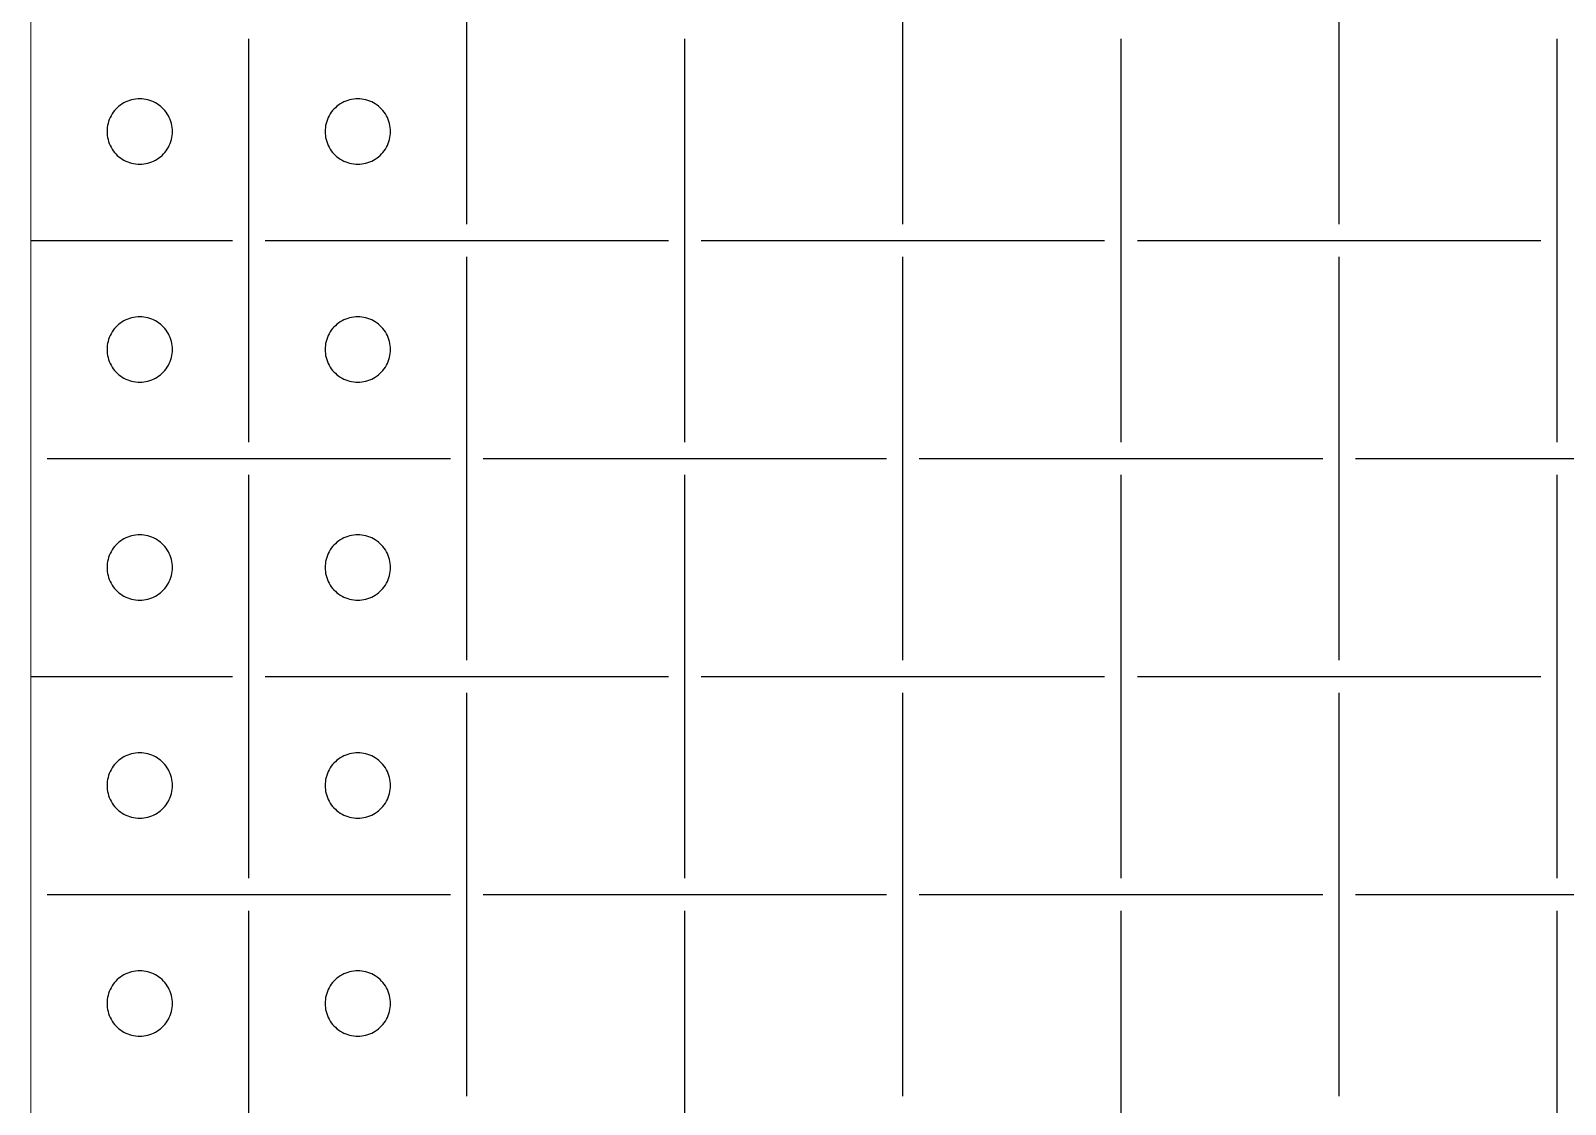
# Model space of a CAD drawing. Header units: metres. Extents: x 0 to 300, y -20 to 320.
# Drawn here: x 0 to 70.4, y 230.4 to 279.6 of the extents above; entities that cross this region are included whole.
import ezdxf

# ---------------------------------------------------------------- set-up
doc = ezdxf.new("R2010")
doc.units = ezdxf.units.M

msp = doc.modelspace()

# ---------------------------------------------------------------- linework, layer by layer
at = {"lineweight": 0}
msp.add_line((0, -20), (0, 320), dxfattribs=at)
for p, q in [((20, 270.75), (20, 289.25)), ((40, 270.75), (40, 289.25)), ((60, 270.75), (60, 289.25)), ((10, 260.75), (10, 279.25)), ((30, 260.75), (30, 279.25)), ((50, 260.75), (50, 279.25)), ((70, 260.75), (70, 279.25)), ((3.786, 275.882), (3.734, 275.804)), ((3.844, 275.956), (3.786, 275.882)), ((3.907, 276.027), (3.844, 275.956)), ((3.973, 276.093), (3.907, 276.027)), ((4.044, 276.156), (3.973, 276.093)), ((4.118, 276.214), (4.044, 276.156)), ((4.196, 276.266), (4.118, 276.214)), ((4.277, 276.314), (4.196, 276.266)), ((4.361, 276.357), (4.277, 276.314)), ((4.448, 276.395), (4.361, 276.357)), ((4.536, 276.427), (4.448, 276.395)), ((4.627, 276.453), (4.536, 276.427)), ((4.719, 276.473), (4.627, 276.453)), ((4.812, 276.488), (4.719, 276.473)), ((4.906, 276.497), (4.812, 276.488)), ((5, 276.5), (4.906, 276.497)), ((5.094, 276.497), (5, 276.5)), ((5.188, 276.488), (5.094, 276.497)), ((5.281, 276.473), (5.188, 276.488)), ((5.373, 276.453), (5.281, 276.473)), ((5.464, 276.427), (5.373, 276.453)), ((5.552, 276.395), (5.464, 276.427)), ((5.639, 276.357), (5.552, 276.395)), ((5.723, 276.314), (5.639, 276.357)), ((5.804, 276.266), (5.723, 276.314)), ((5.882, 276.214), (5.804, 276.266)), ((5.956, 276.156), (5.882, 276.214)), ((6.027, 276.093), (5.956, 276.156)), ((6.093, 276.027), (6.027, 276.093)), ((6.156, 275.956), (6.093, 276.027)), ((6.214, 275.882), (6.156, 275.956)), ((6.266, 275.804), (6.214, 275.882)), ((13.786, 275.882), (13.734, 275.804)), ((13.844, 275.956), (13.786, 275.882)), ((13.907, 276.027), (13.844, 275.956)), ((13.973, 276.093), (13.907, 276.027)), ((14.044, 276.156), (13.973, 276.093)), ((14.118, 276.214), (14.044, 276.156)), ((14.196, 276.266), (14.118, 276.214)), ((14.277, 276.314), (14.196, 276.266)), ((14.361, 276.357), (14.277, 276.314)), ((14.448, 276.395), (14.361, 276.357)), ((14.536, 276.427), (14.448, 276.395)), ((14.627, 276.453), (14.536, 276.427)), ((14.719, 276.473), (14.627, 276.453)), ((14.812, 276.488), (14.719, 276.473)), ((14.906, 276.497), (14.812, 276.488)), ((15, 276.5), (14.906, 276.497)), ((15.094, 276.497), (15, 276.5)), ((15.188, 276.488), (15.094, 276.497)), ((15.281, 276.473), (15.188, 276.488)), ((15.373, 276.453), (15.281, 276.473)), ((15.464, 276.427), (15.373, 276.453)), ((15.552, 276.395), (15.464, 276.427)), ((15.639, 276.357), (15.552, 276.395)), ((15.723, 276.314), (15.639, 276.357)), ((15.804, 276.266), (15.723, 276.314)), ((15.882, 276.214), (15.804, 276.266)), ((15.956, 276.156), (15.882, 276.214)), ((16.027, 276.093), (15.956, 276.156)), ((16.093, 276.027), (16.027, 276.093)), ((16.156, 275.956), (16.093, 276.027)), ((16.214, 275.882), (16.156, 275.956)), ((16.266, 275.804), (16.214, 275.882)), ((3.512, 275.188), (3.503, 275.094)), ((3.527, 275.281), (3.512, 275.188)), ((3.547, 275.373), (3.527, 275.281)), ((3.573, 275.464), (3.547, 275.373)), ((3.605, 275.552), (3.573, 275.464)), ((3.643, 275.639), (3.605, 275.552)), ((3.686, 275.723), (3.643, 275.639)), ((3.734, 275.804), (3.686, 275.723)), ((6.314, 275.723), (6.266, 275.804)), ((6.357, 275.639), (6.314, 275.723)), ((6.395, 275.552), (6.357, 275.639)), ((6.427, 275.464), (6.395, 275.552)), ((6.453, 275.373), (6.427, 275.464)), ((6.473, 275.281), (6.453, 275.373)), ((6.488, 275.188), (6.473, 275.281)), ((6.497, 275.094), (6.488, 275.188)), ((13.512, 275.188), (13.503, 275.094)), ((13.527, 275.281), (13.512, 275.188)), ((13.547, 275.373), (13.527, 275.281)), ((13.573, 275.464), (13.547, 275.373)), ((13.605, 275.552), (13.573, 275.464)), ((13.643, 275.639), (13.605, 275.552)), ((13.686, 275.723), (13.643, 275.639)), ((13.734, 275.804), (13.686, 275.723)), ((16.314, 275.723), (16.266, 275.804)), ((16.357, 275.639), (16.314, 275.723)), ((16.395, 275.552), (16.357, 275.639)), ((16.427, 275.464), (16.395, 275.552)), ((16.453, 275.373), (16.427, 275.464)), ((16.473, 275.281), (16.453, 275.373)), ((16.488, 275.188), (16.473, 275.281)), ((16.497, 275.094), (16.488, 275.188)), ((3.503, 275.094), (3.5, 275)), ((3.5, 275), (3.503, 274.906)), ((3.503, 274.906), (3.512, 274.812)), ((3.512, 274.812), (3.527, 274.719)), ((3.527, 274.719), (3.547, 274.627)), ((3.547, 274.627), (3.573, 274.536)), ((3.573, 274.536), (3.605, 274.448)), ((6.395, 274.448), (6.427, 274.536)), ((6.427, 274.536), (6.453, 274.627)), ((6.453, 274.627), (6.473, 274.719)), ((6.473, 274.719), (6.488, 274.812)), ((6.488, 274.812), (6.497, 274.906)), ((6.5, 275), (6.497, 275.094)), ((6.497, 274.906), (6.5, 275)), ((13.503, 275.094), (13.5, 275)), ((13.5, 275), (13.503, 274.906)), ((13.503, 274.906), (13.512, 274.812)), ((13.512, 274.812), (13.527, 274.719)), ((13.527, 274.719), (13.547, 274.627)), ((13.547, 274.627), (13.573, 274.536)), ((13.573, 274.536), (13.605, 274.448)), ((16.395, 274.448), (16.427, 274.536)), ((16.427, 274.536), (16.453, 274.627)), ((16.453, 274.627), (16.473, 274.719)), ((16.473, 274.719), (16.488, 274.812)), ((16.488, 274.812), (16.497, 274.906)), ((16.5, 275), (16.497, 275.094)), ((16.497, 274.906), (16.5, 275)), ((3.605, 274.448), (3.643, 274.361)), ((3.643, 274.361), (3.686, 274.277)), ((3.686, 274.277), (3.734, 274.196)), ((3.734, 274.196), (3.786, 274.118)), ((3.786, 274.118), (3.844, 274.044)), ((3.844, 274.044), (3.907, 273.973)), ((3.907, 273.973), (3.973, 273.907)), ((3.973, 273.907), (4.044, 273.844)), ((4.044, 273.844), (4.118, 273.786)), ((4.118, 273.786), (4.196, 273.734)), ((5.804, 273.734), (5.882, 273.786)), ((5.882, 273.786), (5.956, 273.844)), ((5.956, 273.844), (6.027, 273.907)), ((6.027, 273.907), (6.093, 273.973)), ((6.093, 273.973), (6.156, 274.044)), ((6.156, 274.044), (6.214, 274.118)), ((6.214, 274.118), (6.266, 274.196)), ((6.266, 274.196), (6.314, 274.277)), ((6.314, 274.277), (6.357, 274.361)), ((6.357, 274.361), (6.395, 274.448)), ((13.605, 274.448), (13.643, 274.361)), ((13.643, 274.361), (13.686, 274.277)), ((13.686, 274.277), (13.734, 274.196)), ((13.734, 274.196), (13.786, 274.118)), ((13.786, 274.118), (13.844, 274.044)), ((13.844, 274.044), (13.907, 273.973)), ((13.907, 273.973), (13.973, 273.907)), ((13.973, 273.907), (14.044, 273.844)), ((14.044, 273.844), (14.118, 273.786)), ((14.118, 273.786), (14.196, 273.734)), ((15.804, 273.734), (15.882, 273.786)), ((15.882, 273.786), (15.956, 273.844)), ((15.956, 273.844), (16.027, 273.907)), ((16.027, 273.907), (16.093, 273.973)), ((16.093, 273.973), (16.156, 274.044)), ((16.156, 274.044), (16.214, 274.118)), ((16.214, 274.118), (16.266, 274.196)), ((16.266, 274.196), (16.314, 274.277)), ((16.314, 274.277), (16.357, 274.361)), ((16.357, 274.361), (16.395, 274.448)), ((4.196, 273.734), (4.277, 273.686)), ((4.277, 273.686), (4.361, 273.643)), ((4.361, 273.643), (4.448, 273.605)), ((4.448, 273.605), (4.536, 273.573)), ((4.536, 273.573), (4.627, 273.547)), ((4.627, 273.547), (4.719, 273.527)), ((4.719, 273.527), (4.812, 273.512)), ((4.812, 273.512), (4.906, 273.503)), ((4.906, 273.503), (5, 273.5)), ((5, 273.5), (5.094, 273.503)), ((5.094, 273.503), (5.188, 273.512)), ((5.188, 273.512), (5.281, 273.527)), ((5.281, 273.527), (5.373, 273.547)), ((5.373, 273.547), (5.464, 273.573)), ((5.464, 273.573), (5.552, 273.605)), ((5.552, 273.605), (5.639, 273.643)), ((5.639, 273.643), (5.723, 273.686)), ((5.723, 273.686), (5.804, 273.734)), ((14.196, 273.734), (14.277, 273.686)), ((14.277, 273.686), (14.361, 273.643)), ((14.361, 273.643), (14.448, 273.605)), ((14.448, 273.605), (14.536, 273.573)), ((14.536, 273.573), (14.627, 273.547)), ((14.627, 273.547), (14.719, 273.527)), ((14.719, 273.527), (14.812, 273.512)), ((14.812, 273.512), (14.906, 273.503)), ((14.906, 273.503), (15, 273.5)), ((15, 273.5), (15.094, 273.503)), ((15.094, 273.503), (15.188, 273.512)), ((15.188, 273.512), (15.281, 273.527)), ((15.281, 273.527), (15.373, 273.547)), ((15.373, 273.547), (15.464, 273.573)), ((15.464, 273.573), (15.552, 273.605)), ((15.552, 273.605), (15.639, 273.643)), ((15.639, 273.643), (15.723, 273.686)), ((15.723, 273.686), (15.804, 273.734)), ((0, 270), (9.25, 270)), ((10.75, 270), (29.25, 270)), ((30.75, 270), (49.25, 270)), ((50.75, 270), (69.25, 270)), ((20, 250.75), (20, 269.25)), ((40, 250.75), (40, 269.25)), ((60, 250.75), (60, 269.25)), ((3.907, 266.027), (3.844, 265.956)), ((3.973, 266.093), (3.907, 266.027)), ((4.044, 266.156), (3.973, 266.093)), ((4.118, 266.214), (4.044, 266.156)), ((4.196, 266.266), (4.118, 266.214)), ((4.277, 266.314), (4.196, 266.266)), ((4.361, 266.357), (4.277, 266.314)), ((4.448, 266.395), (4.361, 266.357)), ((4.536, 266.427), (4.448, 266.395)), ((4.627, 266.453), (4.536, 266.427)), ((4.719, 266.473), (4.627, 266.453)), ((4.812, 266.488), (4.719, 266.473)), ((4.906, 266.497), (4.812, 266.488)), ((5, 266.5), (4.906, 266.497)), ((5.094, 266.497), (5, 266.5)), ((5.188, 266.488), (5.094, 266.497)), ((5.281, 266.473), (5.188, 266.488)), ((5.373, 266.453), (5.281, 266.473)), ((5.464, 266.427), (5.373, 266.453)), ((5.552, 266.395), (5.464, 266.427)), ((5.639, 266.357), (5.552, 266.395)), ((5.723, 266.314), (5.639, 266.357)), ((5.804, 266.266), (5.723, 266.314)), ((5.882, 266.214), (5.804, 266.266)), ((5.956, 266.156), (5.882, 266.214)), ((6.027, 266.093), (5.956, 266.156)), ((6.093, 266.027), (6.027, 266.093)), ((6.156, 265.956), (6.093, 266.027)), ((13.907, 266.027), (13.844, 265.956)), ((13.973, 266.093), (13.907, 266.027)), ((14.044, 266.156), (13.973, 266.093)), ((14.118, 266.214), (14.044, 266.156)), ((14.196, 266.266), (14.118, 266.214)), ((14.277, 266.314), (14.196, 266.266)), ((14.361, 266.357), (14.277, 266.314)), ((14.448, 266.395), (14.361, 266.357)), ((14.536, 266.427), (14.448, 266.395)), ((14.627, 266.453), (14.536, 266.427)), ((14.719, 266.473), (14.627, 266.453)), ((14.812, 266.488), (14.719, 266.473)), ((14.906, 266.497), (14.812, 266.488)), ((15, 266.5), (14.906, 266.497)), ((15.094, 266.497), (15, 266.5)), ((15.188, 266.488), (15.094, 266.497)), ((15.281, 266.473), (15.188, 266.488)), ((15.373, 266.453), (15.281, 266.473)), ((15.464, 266.427), (15.373, 266.453)), ((15.552, 266.395), (15.464, 266.427)), ((15.639, 266.357), (15.552, 266.395)), ((15.723, 266.314), (15.639, 266.357)), ((15.804, 266.266), (15.723, 266.314)), ((15.882, 266.214), (15.804, 266.266)), ((15.956, 266.156), (15.882, 266.214)), ((16.027, 266.093), (15.956, 266.156)), ((16.093, 266.027), (16.027, 266.093)), ((16.156, 265.956), (16.093, 266.027)), ((3.547, 265.373), (3.527, 265.281)), ((3.573, 265.464), (3.547, 265.373)), ((3.605, 265.552), (3.573, 265.464)), ((3.643, 265.639), (3.605, 265.552)), ((3.686, 265.723), (3.643, 265.639)), ((3.734, 265.804), (3.686, 265.723)), ((3.786, 265.882), (3.734, 265.804)), ((3.844, 265.956), (3.786, 265.882)), ((6.214, 265.882), (6.156, 265.956)), ((6.266, 265.804), (6.214, 265.882)), ((6.314, 265.723), (6.266, 265.804)), ((6.357, 265.639), (6.314, 265.723)), ((6.395, 265.552), (6.357, 265.639)), ((6.427, 265.464), (6.395, 265.552)), ((6.453, 265.373), (6.427, 265.464)), ((6.473, 265.281), (6.453, 265.373)), ((13.547, 265.373), (13.527, 265.281)), ((13.573, 265.464), (13.547, 265.373)), ((13.605, 265.552), (13.573, 265.464)), ((13.643, 265.639), (13.605, 265.552)), ((13.686, 265.723), (13.643, 265.639)), ((13.734, 265.804), (13.686, 265.723)), ((13.786, 265.882), (13.734, 265.804)), ((13.844, 265.956), (13.786, 265.882)), ((16.214, 265.882), (16.156, 265.956)), ((16.266, 265.804), (16.214, 265.882)), ((16.314, 265.723), (16.266, 265.804)), ((16.357, 265.639), (16.314, 265.723)), ((16.395, 265.552), (16.357, 265.639)), ((16.427, 265.464), (16.395, 265.552)), ((16.453, 265.373), (16.427, 265.464)), ((16.473, 265.281), (16.453, 265.373)), ((3.503, 265.094), (3.5, 265)), ((3.5, 265), (3.503, 264.906)), ((3.512, 265.188), (3.503, 265.094)), ((3.503, 264.906), (3.512, 264.812)), ((3.527, 265.281), (3.512, 265.188)), ((3.512, 264.812), (3.527, 264.719)), ((3.527, 264.719), (3.547, 264.627)), ((3.547, 264.627), (3.573, 264.536)), ((6.427, 264.536), (6.453, 264.627)), ((6.453, 264.627), (6.473, 264.719)), ((6.488, 265.188), (6.473, 265.281)), ((6.473, 264.719), (6.488, 264.812)), ((6.497, 265.094), (6.488, 265.188)), ((6.488, 264.812), (6.497, 264.906)), ((6.5, 265), (6.497, 265.094)), ((6.497, 264.906), (6.5, 265)), ((13.503, 265.094), (13.5, 265)), ((13.5, 265), (13.503, 264.906)), ((13.512, 265.188), (13.503, 265.094)), ((13.503, 264.906), (13.512, 264.812)), ((13.527, 265.281), (13.512, 265.188)), ((13.512, 264.812), (13.527, 264.719)), ((13.527, 264.719), (13.547, 264.627)), ((13.547, 264.627), (13.573, 264.536)), ((16.427, 264.536), (16.453, 264.627)), ((16.453, 264.627), (16.473, 264.719)), ((16.488, 265.188), (16.473, 265.281)), ((16.473, 264.719), (16.488, 264.812)), ((16.497, 265.094), (16.488, 265.188)), ((16.488, 264.812), (16.497, 264.906)), ((16.5, 265), (16.497, 265.094)), ((16.497, 264.906), (16.5, 265)), ((3.573, 264.536), (3.605, 264.448)), ((3.605, 264.448), (3.643, 264.361)), ((3.643, 264.361), (3.686, 264.277)), ((3.686, 264.277), (3.734, 264.196)), ((3.734, 264.196), (3.786, 264.118)), ((3.786, 264.118), (3.844, 264.044)), ((3.844, 264.044), (3.907, 263.973)), ((3.907, 263.973), (3.973, 263.907)), ((3.973, 263.907), (4.044, 263.844)), ((5.956, 263.844), (6.027, 263.907)), ((6.027, 263.907), (6.093, 263.973)), ((6.093, 263.973), (6.156, 264.044)), ((6.156, 264.044), (6.214, 264.118)), ((6.214, 264.118), (6.266, 264.196)), ((6.266, 264.196), (6.314, 264.277)), ((6.314, 264.277), (6.357, 264.361)), ((6.357, 264.361), (6.395, 264.448)), ((6.395, 264.448), (6.427, 264.536)), ((13.573, 264.536), (13.605, 264.448)), ((13.605, 264.448), (13.643, 264.361)), ((13.643, 264.361), (13.686, 264.277)), ((13.686, 264.277), (13.734, 264.196)), ((13.734, 264.196), (13.786, 264.118)), ((13.786, 264.118), (13.844, 264.044)), ((13.844, 264.044), (13.907, 263.973)), ((13.907, 263.973), (13.973, 263.907)), ((13.973, 263.907), (14.044, 263.844)), ((15.956, 263.844), (16.027, 263.907)), ((16.027, 263.907), (16.093, 263.973)), ((16.093, 263.973), (16.156, 264.044)), ((16.156, 264.044), (16.214, 264.118)), ((16.214, 264.118), (16.266, 264.196)), ((16.266, 264.196), (16.314, 264.277)), ((16.314, 264.277), (16.357, 264.361)), ((16.357, 264.361), (16.395, 264.448)), ((16.395, 264.448), (16.427, 264.536)), ((4.044, 263.844), (4.118, 263.786)), ((4.118, 263.786), (4.196, 263.734)), ((4.196, 263.734), (4.277, 263.686)), ((4.277, 263.686), (4.361, 263.643)), ((4.361, 263.643), (4.448, 263.605)), ((4.448, 263.605), (4.536, 263.573)), ((4.536, 263.573), (4.627, 263.547)), ((4.627, 263.547), (4.719, 263.527)), ((4.719, 263.527), (4.812, 263.512)), ((4.812, 263.512), (4.906, 263.503)), ((4.906, 263.503), (5, 263.5)), ((5, 263.5), (5.094, 263.503)), ((5.094, 263.503), (5.188, 263.512)), ((5.188, 263.512), (5.281, 263.527)), ((5.281, 263.527), (5.373, 263.547)), ((5.373, 263.547), (5.464, 263.573)), ((5.464, 263.573), (5.552, 263.605)), ((5.552, 263.605), (5.639, 263.643)), ((5.639, 263.643), (5.723, 263.686)), ((5.723, 263.686), (5.804, 263.734)), ((5.804, 263.734), (5.882, 263.786)), ((5.882, 263.786), (5.956, 263.844)), ((14.044, 263.844), (14.118, 263.786)), ((14.118, 263.786), (14.196, 263.734)), ((14.196, 263.734), (14.277, 263.686)), ((14.277, 263.686), (14.361, 263.643)), ((14.361, 263.643), (14.448, 263.605)), ((14.448, 263.605), (14.536, 263.573)), ((14.536, 263.573), (14.627, 263.547)), ((14.627, 263.547), (14.719, 263.527)), ((14.719, 263.527), (14.812, 263.512)), ((14.812, 263.512), (14.906, 263.503)), ((14.906, 263.503), (15, 263.5)), ((15, 263.5), (15.094, 263.503)), ((15.094, 263.503), (15.188, 263.512)), ((15.188, 263.512), (15.281, 263.527)), ((15.281, 263.527), (15.373, 263.547)), ((15.373, 263.547), (15.464, 263.573)), ((15.464, 263.573), (15.552, 263.605)), ((15.552, 263.605), (15.639, 263.643)), ((15.639, 263.643), (15.723, 263.686)), ((15.723, 263.686), (15.804, 263.734)), ((15.804, 263.734), (15.882, 263.786)), ((15.882, 263.786), (15.956, 263.844)), ((0.75, 260), (19.25, 260)), ((20.75, 260), (39.25, 260)), ((40.75, 260), (59.25, 260)), ((60.75, 260), (79.25, 260)), ((10, 240.75), (10, 259.25)), ((30, 240.75), (30, 259.25)), ((50, 240.75), (50, 259.25)), ((70, 240.75), (70, 259.25)), ((4.118, 256.214), (4.044, 256.156)), ((4.196, 256.266), (4.118, 256.214)), ((4.277, 256.314), (4.196, 256.266)), ((4.361, 256.357), (4.277, 256.314)), ((4.448, 256.395), (4.361, 256.357)), ((4.536, 256.427), (4.448, 256.395)), ((4.627, 256.453), (4.536, 256.427)), ((4.719, 256.473), (4.627, 256.453)), ((4.812, 256.488), (4.719, 256.473)), ((4.906, 256.497), (4.812, 256.488)), ((5, 256.5), (4.906, 256.497)), ((5.094, 256.497), (5, 256.5)), ((5.188, 256.488), (5.094, 256.497)), ((5.281, 256.473), (5.188, 256.488)), ((5.373, 256.453), (5.281, 256.473)), ((5.464, 256.427), (5.373, 256.453)), ((5.552, 256.395), (5.464, 256.427)), ((5.639, 256.357), (5.552, 256.395)), ((5.723, 256.314), (5.639, 256.357)), ((5.804, 256.266), (5.723, 256.314)), ((5.882, 256.214), (5.804, 256.266)), ((5.956, 256.156), (5.882, 256.214)), ((14.118, 256.214), (14.044, 256.156)), ((14.196, 256.266), (14.118, 256.214)), ((14.277, 256.314), (14.196, 256.266)), ((14.361, 256.357), (14.277, 256.314)), ((14.448, 256.395), (14.361, 256.357)), ((14.536, 256.427), (14.448, 256.395)), ((14.627, 256.453), (14.536, 256.427)), ((14.719, 256.473), (14.627, 256.453)), ((14.812, 256.488), (14.719, 256.473)), ((14.906, 256.497), (14.812, 256.488)), ((15, 256.5), (14.906, 256.497)), ((15.094, 256.497), (15, 256.5)), ((15.188, 256.488), (15.094, 256.497)), ((15.281, 256.473), (15.188, 256.488)), ((15.373, 256.453), (15.281, 256.473)), ((15.464, 256.427), (15.373, 256.453)), ((15.552, 256.395), (15.464, 256.427)), ((15.639, 256.357), (15.552, 256.395)), ((15.723, 256.314), (15.639, 256.357)), ((15.804, 256.266), (15.723, 256.314)), ((15.882, 256.214), (15.804, 256.266)), ((15.956, 256.156), (15.882, 256.214)), ((3.573, 255.464), (3.547, 255.373)), ((3.605, 255.552), (3.573, 255.464)), ((3.643, 255.639), (3.605, 255.552)), ((3.686, 255.723), (3.643, 255.639)), ((3.734, 255.804), (3.686, 255.723)), ((3.786, 255.882), (3.734, 255.804)), ((3.844, 255.956), (3.786, 255.882)), ((3.907, 256.027), (3.844, 255.956)), ((3.973, 256.093), (3.907, 256.027)), ((4.044, 256.156), (3.973, 256.093)), ((6.027, 256.093), (5.956, 256.156)), ((6.093, 256.027), (6.027, 256.093)), ((6.156, 255.956), (6.093, 256.027)), ((6.214, 255.882), (6.156, 255.956)), ((6.266, 255.804), (6.214, 255.882)), ((6.314, 255.723), (6.266, 255.804)), ((6.357, 255.639), (6.314, 255.723)), ((6.395, 255.552), (6.357, 255.639)), ((6.427, 255.464), (6.395, 255.552)), ((6.453, 255.373), (6.427, 255.464)), ((13.573, 255.464), (13.547, 255.373)), ((13.605, 255.552), (13.573, 255.464)), ((13.643, 255.639), (13.605, 255.552)), ((13.686, 255.723), (13.643, 255.639)), ((13.734, 255.804), (13.686, 255.723)), ((13.786, 255.882), (13.734, 255.804)), ((13.844, 255.956), (13.786, 255.882)), ((13.907, 256.027), (13.844, 255.956)), ((13.973, 256.093), (13.907, 256.027)), ((14.044, 256.156), (13.973, 256.093)), ((16.027, 256.093), (15.956, 256.156)), ((16.093, 256.027), (16.027, 256.093)), ((16.156, 255.956), (16.093, 256.027)), ((16.214, 255.882), (16.156, 255.956)), ((16.266, 255.804), (16.214, 255.882)), ((16.314, 255.723), (16.266, 255.804)), ((16.357, 255.639), (16.314, 255.723)), ((16.395, 255.552), (16.357, 255.639)), ((16.427, 255.464), (16.395, 255.552)), ((16.453, 255.373), (16.427, 255.464)), ((3.503, 255.094), (3.5, 255)), ((3.5, 255), (3.503, 254.906)), ((3.512, 255.188), (3.503, 255.094)), ((3.503, 254.906), (3.512, 254.812)), ((3.527, 255.281), (3.512, 255.188)), ((3.512, 254.812), (3.527, 254.719)), ((3.547, 255.373), (3.527, 255.281)), ((6.473, 255.281), (6.453, 255.373)), ((6.488, 255.188), (6.473, 255.281)), ((6.473, 254.719), (6.488, 254.812)), ((6.497, 255.094), (6.488, 255.188)), ((6.488, 254.812), (6.497, 254.906)), ((6.5, 255), (6.497, 255.094)), ((6.497, 254.906), (6.5, 255)), ((13.503, 255.094), (13.5, 255)), ((13.5, 255), (13.503, 254.906)), ((13.512, 255.188), (13.503, 255.094)), ((13.503, 254.906), (13.512, 254.812)), ((13.527, 255.281), (13.512, 255.188)), ((13.512, 254.812), (13.527, 254.719)), ((13.547, 255.373), (13.527, 255.281)), ((16.473, 255.281), (16.453, 255.373)), ((16.488, 255.188), (16.473, 255.281)), ((16.473, 254.719), (16.488, 254.812)), ((16.497, 255.094), (16.488, 255.188)), ((16.488, 254.812), (16.497, 254.906)), ((16.5, 255), (16.497, 255.094)), ((16.497, 254.906), (16.5, 255)), ((3.527, 254.719), (3.547, 254.627)), ((3.547, 254.627), (3.573, 254.536)), ((3.573, 254.536), (3.605, 254.448)), ((3.605, 254.448), (3.643, 254.361)), ((3.643, 254.361), (3.686, 254.277)), ((3.686, 254.277), (3.734, 254.196)), ((3.734, 254.196), (3.786, 254.118)), ((3.786, 254.118), (3.844, 254.044)), ((6.156, 254.044), (6.214, 254.118)), ((6.214, 254.118), (6.266, 254.196)), ((6.266, 254.196), (6.314, 254.277)), ((6.314, 254.277), (6.357, 254.361)), ((6.357, 254.361), (6.395, 254.448)), ((6.395, 254.448), (6.427, 254.536)), ((6.427, 254.536), (6.453, 254.627)), ((6.453, 254.627), (6.473, 254.719)), ((13.527, 254.719), (13.547, 254.627)), ((13.547, 254.627), (13.573, 254.536)), ((13.573, 254.536), (13.605, 254.448)), ((13.605, 254.448), (13.643, 254.361)), ((13.643, 254.361), (13.686, 254.277)), ((13.686, 254.277), (13.734, 254.196)), ((13.734, 254.196), (13.786, 254.118)), ((13.786, 254.118), (13.844, 254.044)), ((16.156, 254.044), (16.214, 254.118)), ((16.214, 254.118), (16.266, 254.196)), ((16.266, 254.196), (16.314, 254.277)), ((16.314, 254.277), (16.357, 254.361)), ((16.357, 254.361), (16.395, 254.448)), ((16.395, 254.448), (16.427, 254.536)), ((16.427, 254.536), (16.453, 254.627)), ((16.453, 254.627), (16.473, 254.719)), ((3.844, 254.044), (3.907, 253.973)), ((3.907, 253.973), (3.973, 253.907)), ((3.973, 253.907), (4.044, 253.844)), ((4.044, 253.844), (4.118, 253.786)), ((4.118, 253.786), (4.196, 253.734)), ((4.196, 253.734), (4.277, 253.686)), ((4.277, 253.686), (4.361, 253.643)), ((4.361, 253.643), (4.448, 253.605)), ((4.448, 253.605), (4.536, 253.573)), ((4.536, 253.573), (4.627, 253.547)), ((4.627, 253.547), (4.719, 253.527)), ((4.719, 253.527), (4.812, 253.512)), ((4.812, 253.512), (4.906, 253.503)), ((4.906, 253.503), (5, 253.5)), ((5, 253.5), (5.094, 253.503)), ((5.094, 253.503), (5.188, 253.512)), ((5.188, 253.512), (5.281, 253.527)), ((5.281, 253.527), (5.373, 253.547)), ((5.373, 253.547), (5.464, 253.573)), ((5.464, 253.573), (5.552, 253.605)), ((5.552, 253.605), (5.639, 253.643)), ((5.639, 253.643), (5.723, 253.686)), ((5.723, 253.686), (5.804, 253.734)), ((5.804, 253.734), (5.882, 253.786)), ((5.882, 253.786), (5.956, 253.844)), ((5.956, 253.844), (6.027, 253.907)), ((6.027, 253.907), (6.093, 253.973)), ((6.093, 253.973), (6.156, 254.044)), ((13.844, 254.044), (13.907, 253.973)), ((13.907, 253.973), (13.973, 253.907)), ((13.973, 253.907), (14.044, 253.844)), ((14.044, 253.844), (14.118, 253.786)), ((14.118, 253.786), (14.196, 253.734)), ((14.196, 253.734), (14.277, 253.686)), ((14.277, 253.686), (14.361, 253.643)), ((14.361, 253.643), (14.448, 253.605)), ((14.448, 253.605), (14.536, 253.573)), ((14.536, 253.573), (14.627, 253.547)), ((14.627, 253.547), (14.719, 253.527)), ((14.719, 253.527), (14.812, 253.512)), ((14.812, 253.512), (14.906, 253.503)), ((14.906, 253.503), (15, 253.5)), ((15, 253.5), (15.094, 253.503)), ((15.094, 253.503), (15.188, 253.512)), ((15.188, 253.512), (15.281, 253.527)), ((15.281, 253.527), (15.373, 253.547)), ((15.373, 253.547), (15.464, 253.573)), ((15.464, 253.573), (15.552, 253.605)), ((15.552, 253.605), (15.639, 253.643)), ((15.639, 253.643), (15.723, 253.686)), ((15.723, 253.686), (15.804, 253.734)), ((15.804, 253.734), (15.882, 253.786)), ((15.882, 253.786), (15.956, 253.844)), ((15.956, 253.844), (16.027, 253.907)), ((16.027, 253.907), (16.093, 253.973)), ((16.093, 253.973), (16.156, 254.044)), ((0, 250), (9.25, 250)), ((10.75, 250), (29.25, 250)), ((30.75, 250), (49.25, 250)), ((50.75, 250), (69.25, 250)), ((20, 230.75), (20, 249.25)), ((40, 230.75), (40, 249.25)), ((60, 230.75), (60, 249.25)), ((4.277, 246.314), (4.196, 246.266)), ((4.361, 246.357), (4.277, 246.314)), ((4.448, 246.395), (4.361, 246.357)), ((4.536, 246.427), (4.448, 246.395)), ((4.627, 246.453), (4.536, 246.427)), ((4.719, 246.473), (4.627, 246.453)), ((4.812, 246.488), (4.719, 246.473)), ((4.906, 246.497), (4.812, 246.488)), ((5, 246.5), (4.906, 246.497)), ((5.094, 246.497), (5, 246.5)), ((5.188, 246.488), (5.094, 246.497)), ((5.281, 246.473), (5.188, 246.488)), ((5.373, 246.453), (5.281, 246.473)), ((5.464, 246.427), (5.373, 246.453)), ((5.552, 246.395), (5.464, 246.427)), ((5.639, 246.357), (5.552, 246.395)), ((5.723, 246.314), (5.639, 246.357)), ((5.804, 246.266), (5.723, 246.314)), ((14.277, 246.314), (14.196, 246.266)), ((14.361, 246.357), (14.277, 246.314)), ((14.448, 246.395), (14.361, 246.357)), ((14.536, 246.427), (14.448, 246.395)), ((14.627, 246.453), (14.536, 246.427)), ((14.719, 246.473), (14.627, 246.453)), ((14.812, 246.488), (14.719, 246.473)), ((14.906, 246.497), (14.812, 246.488)), ((15, 246.5), (14.906, 246.497)), ((15.094, 246.497), (15, 246.5)), ((15.188, 246.488), (15.094, 246.497)), ((15.281, 246.473), (15.188, 246.488)), ((15.373, 246.453), (15.281, 246.473)), ((15.464, 246.427), (15.373, 246.453)), ((15.552, 246.395), (15.464, 246.427)), ((15.639, 246.357), (15.552, 246.395)), ((15.723, 246.314), (15.639, 246.357)), ((15.804, 246.266), (15.723, 246.314)), ((3.643, 245.639), (3.605, 245.552)), ((3.686, 245.723), (3.643, 245.639)), ((3.734, 245.804), (3.686, 245.723)), ((3.786, 245.882), (3.734, 245.804)), ((3.844, 245.956), (3.786, 245.882)), ((3.907, 246.027), (3.844, 245.956)), ((3.973, 246.093), (3.907, 246.027)), ((4.044, 246.156), (3.973, 246.093)), ((4.118, 246.214), (4.044, 246.156)), ((4.196, 246.266), (4.118, 246.214)), ((5.882, 246.214), (5.804, 246.266)), ((5.956, 246.156), (5.882, 246.214)), ((6.027, 246.093), (5.956, 246.156)), ((6.093, 246.027), (6.027, 246.093)), ((6.156, 245.956), (6.093, 246.027)), ((6.214, 245.882), (6.156, 245.956)), ((6.266, 245.804), (6.214, 245.882)), ((6.314, 245.723), (6.266, 245.804)), ((6.357, 245.639), (6.314, 245.723)), ((6.395, 245.552), (6.357, 245.639)), ((13.643, 245.639), (13.605, 245.552)), ((13.686, 245.723), (13.643, 245.639)), ((13.734, 245.804), (13.686, 245.723)), ((13.786, 245.882), (13.734, 245.804)), ((13.844, 245.956), (13.786, 245.882)), ((13.907, 246.027), (13.844, 245.956)), ((13.973, 246.093), (13.907, 246.027)), ((14.044, 246.156), (13.973, 246.093)), ((14.118, 246.214), (14.044, 246.156)), ((14.196, 246.266), (14.118, 246.214)), ((15.882, 246.214), (15.804, 246.266)), ((15.956, 246.156), (15.882, 246.214)), ((16.027, 246.093), (15.956, 246.156)), ((16.093, 246.027), (16.027, 246.093)), ((16.156, 245.956), (16.093, 246.027)), ((16.214, 245.882), (16.156, 245.956)), ((16.266, 245.804), (16.214, 245.882)), ((16.314, 245.723), (16.266, 245.804)), ((16.357, 245.639), (16.314, 245.723)), ((16.395, 245.552), (16.357, 245.639)), ((3.503, 245.094), (3.5, 245)), ((3.5, 245), (3.503, 244.906)), ((3.512, 245.188), (3.503, 245.094)), ((3.503, 244.906), (3.512, 244.812)), ((3.527, 245.281), (3.512, 245.188)), ((3.547, 245.373), (3.527, 245.281)), ((3.573, 245.464), (3.547, 245.373)), ((3.605, 245.552), (3.573, 245.464)), ((6.427, 245.464), (6.395, 245.552)), ((6.453, 245.373), (6.427, 245.464)), ((6.473, 245.281), (6.453, 245.373)), ((6.488, 245.188), (6.473, 245.281)), ((6.497, 245.094), (6.488, 245.188)), ((6.488, 244.812), (6.497, 244.906)), ((6.5, 245), (6.497, 245.094)), ((6.497, 244.906), (6.5, 245)), ((13.503, 245.094), (13.5, 245)), ((13.5, 245), (13.503, 244.906)), ((13.512, 245.188), (13.503, 245.094)), ((13.503, 244.906), (13.512, 244.812)), ((13.527, 245.281), (13.512, 245.188)), ((13.547, 245.373), (13.527, 245.281)), ((13.573, 245.464), (13.547, 245.373)), ((13.605, 245.552), (13.573, 245.464)), ((16.427, 245.464), (16.395, 245.552)), ((16.453, 245.373), (16.427, 245.464)), ((16.473, 245.281), (16.453, 245.373)), ((16.488, 245.188), (16.473, 245.281)), ((16.497, 245.094), (16.488, 245.188)), ((16.488, 244.812), (16.497, 244.906)), ((16.5, 245), (16.497, 245.094)), ((16.497, 244.906), (16.5, 245)), ((3.512, 244.812), (3.527, 244.719)), ((3.527, 244.719), (3.547, 244.627)), ((3.547, 244.627), (3.573, 244.536)), ((3.573, 244.536), (3.605, 244.448)), ((3.605, 244.448), (3.643, 244.361)), ((3.643, 244.361), (3.686, 244.277)), ((3.686, 244.277), (3.734, 244.196)), ((6.266, 244.196), (6.314, 244.277)), ((6.314, 244.277), (6.357, 244.361)), ((6.357, 244.361), (6.395, 244.448)), ((6.395, 244.448), (6.427, 244.536)), ((6.427, 244.536), (6.453, 244.627)), ((6.453, 244.627), (6.473, 244.719)), ((6.473, 244.719), (6.488, 244.812)), ((13.512, 244.812), (13.527, 244.719)), ((13.527, 244.719), (13.547, 244.627)), ((13.547, 244.627), (13.573, 244.536)), ((13.573, 244.536), (13.605, 244.448)), ((13.605, 244.448), (13.643, 244.361)), ((13.643, 244.361), (13.686, 244.277)), ((13.686, 244.277), (13.734, 244.196)), ((16.266, 244.196), (16.314, 244.277)), ((16.314, 244.277), (16.357, 244.361)), ((16.357, 244.361), (16.395, 244.448)), ((16.395, 244.448), (16.427, 244.536)), ((16.427, 244.536), (16.453, 244.627)), ((16.453, 244.627), (16.473, 244.719)), ((16.473, 244.719), (16.488, 244.812)), ((3.734, 244.196), (3.786, 244.118)), ((3.786, 244.118), (3.844, 244.044)), ((3.844, 244.044), (3.907, 243.973)), ((3.907, 243.973), (3.973, 243.907)), ((3.973, 243.907), (4.044, 243.844)), ((4.044, 243.844), (4.118, 243.786)), ((4.118, 243.786), (4.196, 243.734)), ((4.196, 243.734), (4.277, 243.686)), ((4.277, 243.686), (4.361, 243.643)), ((4.361, 243.643), (4.448, 243.605)), ((4.448, 243.605), (4.536, 243.573)), ((4.536, 243.573), (4.627, 243.547)), ((4.627, 243.547), (4.719, 243.527)), ((4.719, 243.527), (4.812, 243.512)), ((4.812, 243.512), (4.906, 243.503)), ((4.906, 243.503), (5, 243.5)), ((5, 243.5), (5.094, 243.503)), ((5.094, 243.503), (5.188, 243.512)), ((5.188, 243.512), (5.281, 243.527)), ((5.281, 243.527), (5.373, 243.547)), ((5.373, 243.547), (5.464, 243.573)), ((5.464, 243.573), (5.552, 243.605)), ((5.552, 243.605), (5.639, 243.643)), ((5.639, 243.643), (5.723, 243.686)), ((5.723, 243.686), (5.804, 243.734)), ((5.804, 243.734), (5.882, 243.786)), ((5.882, 243.786), (5.956, 243.844)), ((5.956, 243.844), (6.027, 243.907)), ((6.027, 243.907), (6.093, 243.973)), ((6.093, 243.973), (6.156, 244.044)), ((6.156, 244.044), (6.214, 244.118)), ((6.214, 244.118), (6.266, 244.196)), ((13.734, 244.196), (13.786, 244.118)), ((13.786, 244.118), (13.844, 244.044)), ((13.844, 244.044), (13.907, 243.973)), ((13.907, 243.973), (13.973, 243.907)), ((13.973, 243.907), (14.044, 243.844)), ((14.044, 243.844), (14.118, 243.786)), ((14.118, 243.786), (14.196, 243.734)), ((14.196, 243.734), (14.277, 243.686)), ((14.277, 243.686), (14.361, 243.643)), ((14.361, 243.643), (14.448, 243.605)), ((14.448, 243.605), (14.536, 243.573)), ((14.536, 243.573), (14.627, 243.547)), ((14.627, 243.547), (14.719, 243.527)), ((14.719, 243.527), (14.812, 243.512)), ((14.812, 243.512), (14.906, 243.503)), ((14.906, 243.503), (15, 243.5)), ((15, 243.5), (15.094, 243.503)), ((15.094, 243.503), (15.188, 243.512)), ((15.188, 243.512), (15.281, 243.527)), ((15.281, 243.527), (15.373, 243.547)), ((15.373, 243.547), (15.464, 243.573)), ((15.464, 243.573), (15.552, 243.605)), ((15.552, 243.605), (15.639, 243.643)), ((15.639, 243.643), (15.723, 243.686)), ((15.723, 243.686), (15.804, 243.734)), ((15.804, 243.734), (15.882, 243.786)), ((15.882, 243.786), (15.956, 243.844)), ((15.956, 243.844), (16.027, 243.907)), ((16.027, 243.907), (16.093, 243.973)), ((16.093, 243.973), (16.156, 244.044)), ((16.156, 244.044), (16.214, 244.118)), ((16.214, 244.118), (16.266, 244.196)), ((0.75, 240), (19.25, 240)), ((20.75, 240), (39.25, 240)), ((40.75, 240), (59.25, 240)), ((60.75, 240), (79.25, 240)), ((10, 220.75), (10, 239.25)), ((30, 220.75), (30, 239.25)), ((50, 220.75), (50, 239.25)), ((70, 220.75), (70, 239.25)), ((4.719, 236.473), (4.627, 236.453)), ((4.812, 236.488), (4.719, 236.473)), ((4.906, 236.497), (4.812, 236.488)), ((5, 236.5), (4.906, 236.497)), ((5.094, 236.497), (5, 236.5)), ((5.188, 236.488), (5.094, 236.497)), ((5.281, 236.473), (5.188, 236.488)), ((5.373, 236.453), (5.281, 236.473)), ((14.719, 236.473), (14.627, 236.453)), ((14.812, 236.488), (14.719, 236.473)), ((14.906, 236.497), (14.812, 236.488)), ((15, 236.5), (14.906, 236.497)), ((15.094, 236.497), (15, 236.5)), ((15.188, 236.488), (15.094, 236.497)), ((15.281, 236.473), (15.188, 236.488)), ((15.373, 236.453), (15.281, 236.473)), ((3.734, 235.804), (3.686, 235.723)), ((3.786, 235.882), (3.734, 235.804)), ((3.844, 235.956), (3.786, 235.882)), ((3.907, 236.027), (3.844, 235.956)), ((3.973, 236.093), (3.907, 236.027)), ((4.044, 236.156), (3.973, 236.093)), ((4.118, 236.214), (4.044, 236.156)), ((4.196, 236.266), (4.118, 236.214)), ((4.277, 236.314), (4.196, 236.266)), ((4.361, 236.357), (4.277, 236.314)), ((4.448, 236.395), (4.361, 236.357)), ((4.536, 236.427), (4.448, 236.395)), ((4.627, 236.453), (4.536, 236.427)), ((5.464, 236.427), (5.373, 236.453)), ((5.552, 236.395), (5.464, 236.427)), ((5.639, 236.357), (5.552, 236.395)), ((5.723, 236.314), (5.639, 236.357)), ((5.804, 236.266), (5.723, 236.314)), ((5.882, 236.214), (5.804, 236.266)), ((5.956, 236.156), (5.882, 236.214)), ((6.027, 236.093), (5.956, 236.156)), ((6.093, 236.027), (6.027, 236.093)), ((6.156, 235.956), (6.093, 236.027)), ((6.214, 235.882), (6.156, 235.956)), ((6.266, 235.804), (6.214, 235.882)), ((6.314, 235.723), (6.266, 235.804)), ((13.734, 235.804), (13.686, 235.723)), ((13.786, 235.882), (13.734, 235.804)), ((13.844, 235.956), (13.786, 235.882)), ((13.907, 236.027), (13.844, 235.956)), ((13.973, 236.093), (13.907, 236.027)), ((14.044, 236.156), (13.973, 236.093)), ((14.118, 236.214), (14.044, 236.156)), ((14.196, 236.266), (14.118, 236.214)), ((14.277, 236.314), (14.196, 236.266)), ((14.361, 236.357), (14.277, 236.314)), ((14.448, 236.395), (14.361, 236.357)), ((14.536, 236.427), (14.448, 236.395)), ((14.627, 236.453), (14.536, 236.427)), ((15.464, 236.427), (15.373, 236.453)), ((15.552, 236.395), (15.464, 236.427)), ((15.639, 236.357), (15.552, 236.395)), ((15.723, 236.314), (15.639, 236.357)), ((15.804, 236.266), (15.723, 236.314)), ((15.882, 236.214), (15.804, 236.266)), ((15.956, 236.156), (15.882, 236.214)), ((16.027, 236.093), (15.956, 236.156)), ((16.093, 236.027), (16.027, 236.093)), ((16.156, 235.956), (16.093, 236.027)), ((16.214, 235.882), (16.156, 235.956)), ((16.266, 235.804), (16.214, 235.882)), ((16.314, 235.723), (16.266, 235.804)), ((3.503, 235.094), (3.5, 235)), ((3.512, 235.188), (3.503, 235.094)), ((3.527, 235.281), (3.512, 235.188)), ((3.547, 235.373), (3.527, 235.281)), ((3.573, 235.464), (3.547, 235.373)), ((3.605, 235.552), (3.573, 235.464)), ((3.643, 235.639), (3.605, 235.552)), ((3.686, 235.723), (3.643, 235.639)), ((6.357, 235.639), (6.314, 235.723)), ((6.395, 235.552), (6.357, 235.639)), ((6.427, 235.464), (6.395, 235.552)), ((6.453, 235.373), (6.427, 235.464)), ((6.473, 235.281), (6.453, 235.373)), ((6.488, 235.188), (6.473, 235.281)), ((6.497, 235.094), (6.488, 235.188)), ((6.5, 235), (6.497, 235.094)), ((13.503, 235.094), (13.5, 235)), ((13.512, 235.188), (13.503, 235.094)), ((13.527, 235.281), (13.512, 235.188)), ((13.547, 235.373), (13.527, 235.281)), ((13.573, 235.464), (13.547, 235.373)), ((13.605, 235.552), (13.573, 235.464)), ((13.643, 235.639), (13.605, 235.552)), ((13.686, 235.723), (13.643, 235.639)), ((16.357, 235.639), (16.314, 235.723)), ((16.395, 235.552), (16.357, 235.639)), ((16.427, 235.464), (16.395, 235.552)), ((16.453, 235.373), (16.427, 235.464)), ((16.473, 235.281), (16.453, 235.373)), ((16.488, 235.188), (16.473, 235.281)), ((16.497, 235.094), (16.488, 235.188)), ((16.5, 235), (16.497, 235.094)), ((3.5, 235), (3.503, 234.906)), ((3.503, 234.906), (3.512, 234.812)), ((3.512, 234.812), (3.527, 234.719)), ((3.527, 234.719), (3.547, 234.627)), ((3.547, 234.627), (3.573, 234.536)), ((3.573, 234.536), (3.605, 234.448)), ((3.605, 234.448), (3.643, 234.361)), ((3.643, 234.361), (3.686, 234.277)), ((6.314, 234.277), (6.357, 234.361)), ((6.357, 234.361), (6.395, 234.448)), ((6.395, 234.448), (6.427, 234.536)), ((6.427, 234.536), (6.453, 234.627)), ((6.453, 234.627), (6.473, 234.719)), ((6.473, 234.719), (6.488, 234.812)), ((6.488, 234.812), (6.497, 234.906)), ((6.497, 234.906), (6.5, 235)), ((13.5, 235), (13.503, 234.906)), ((13.503, 234.906), (13.512, 234.812)), ((13.512, 234.812), (13.527, 234.719)), ((13.527, 234.719), (13.547, 234.627)), ((13.547, 234.627), (13.573, 234.536)), ((13.573, 234.536), (13.605, 234.448)), ((13.605, 234.448), (13.643, 234.361)), ((13.643, 234.361), (13.686, 234.277)), ((16.314, 234.277), (16.357, 234.361)), ((16.357, 234.361), (16.395, 234.448)), ((16.395, 234.448), (16.427, 234.536)), ((16.427, 234.536), (16.453, 234.627)), ((16.453, 234.627), (16.473, 234.719)), ((16.473, 234.719), (16.488, 234.812)), ((16.488, 234.812), (16.497, 234.906)), ((16.497, 234.906), (16.5, 235)), ((3.686, 234.277), (3.734, 234.196)), ((3.734, 234.196), (3.786, 234.118)), ((3.786, 234.118), (3.844, 234.044)), ((3.844, 234.044), (3.907, 233.973)), ((3.907, 233.973), (3.973, 233.907)), ((3.973, 233.907), (4.044, 233.844)), ((4.044, 233.844), (4.118, 233.786)), ((4.118, 233.786), (4.196, 233.734)), ((4.196, 233.734), (4.277, 233.686)), ((4.277, 233.686), (4.361, 233.643)), ((5.639, 233.643), (5.723, 233.686)), ((5.723, 233.686), (5.804, 233.734)), ((5.804, 233.734), (5.882, 233.786)), ((5.882, 233.786), (5.956, 233.844)), ((5.956, 233.844), (6.027, 233.907)), ((6.027, 233.907), (6.093, 233.973)), ((6.093, 233.973), (6.156, 234.044)), ((6.156, 234.044), (6.214, 234.118)), ((6.214, 234.118), (6.266, 234.196)), ((6.266, 234.196), (6.314, 234.277)), ((13.686, 234.277), (13.734, 234.196)), ((13.734, 234.196), (13.786, 234.118)), ((13.786, 234.118), (13.844, 234.044)), ((13.844, 234.044), (13.907, 233.973)), ((13.907, 233.973), (13.973, 233.907)), ((13.973, 233.907), (14.044, 233.844)), ((14.044, 233.844), (14.118, 233.786)), ((14.118, 233.786), (14.196, 233.734)), ((14.196, 233.734), (14.277, 233.686)), ((14.277, 233.686), (14.361, 233.643)), ((15.639, 233.643), (15.723, 233.686)), ((15.723, 233.686), (15.804, 233.734)), ((15.804, 233.734), (15.882, 233.786)), ((15.882, 233.786), (15.956, 233.844)), ((15.956, 233.844), (16.027, 233.907)), ((16.027, 233.907), (16.093, 233.973)), ((16.093, 233.973), (16.156, 234.044)), ((16.156, 234.044), (16.214, 234.118)), ((16.214, 234.118), (16.266, 234.196)), ((16.266, 234.196), (16.314, 234.277)), ((4.361, 233.643), (4.448, 233.605)), ((4.448, 233.605), (4.536, 233.573)), ((4.536, 233.573), (4.627, 233.547)), ((4.627, 233.547), (4.719, 233.527)), ((4.719, 233.527), (4.812, 233.512)), ((4.812, 233.512), (4.906, 233.503)), ((4.906, 233.503), (5, 233.5)), ((5, 233.5), (5.094, 233.503)), ((5.094, 233.503), (5.188, 233.512)), ((5.188, 233.512), (5.281, 233.527)), ((5.281, 233.527), (5.373, 233.547)), ((5.373, 233.547), (5.464, 233.573)), ((5.464, 233.573), (5.552, 233.605)), ((5.552, 233.605), (5.639, 233.643)), ((14.361, 233.643), (14.448, 233.605)), ((14.448, 233.605), (14.536, 233.573)), ((14.536, 233.573), (14.627, 233.547)), ((14.627, 233.547), (14.719, 233.527)), ((14.719, 233.527), (14.812, 233.512)), ((14.812, 233.512), (14.906, 233.503)), ((14.906, 233.503), (15, 233.5)), ((15, 233.5), (15.094, 233.503)), ((15.094, 233.503), (15.188, 233.512)), ((15.188, 233.512), (15.281, 233.527)), ((15.281, 233.527), (15.373, 233.547)), ((15.373, 233.547), (15.464, 233.573)), ((15.464, 233.573), (15.552, 233.605)), ((15.552, 233.605), (15.639, 233.643))]:
    msp.add_line(p, q)

doc.saveas('drawing.dxf')
